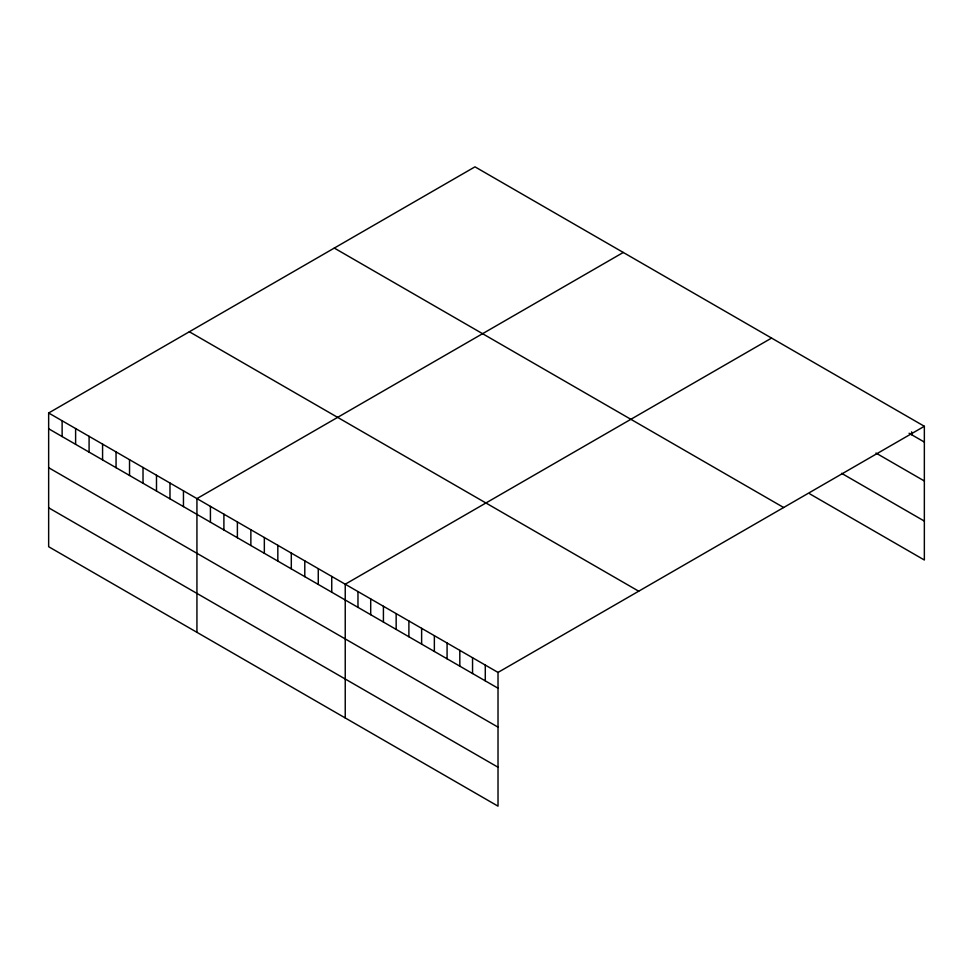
<?xml version="1.0" encoding="UTF-8"?>
<svg xmlns="http://www.w3.org/2000/svg" width="973" height="973" viewBox="0 0 973 973"><rect width="100%" height="100%" fill="white"/><g stroke="black" fill="none" stroke-linecap="round" stroke-linejoin="round"><path stroke-width="1.46" d="M924.35 426.283L474.982 166.845L48.65 412.99L48.65 546.717L498.018 806.155L498.018 672.428L924.35 426.283L924.35 560.01L809.767 493.858M623.279 252.457L196.935 498.602L196.935 632.328M771.565 338.081L345.233 584.214L345.233 717.94M909.074 433.24L924.35 442.07M875.968 453.053L924.35 480.99M841.596 473.316L924.35 521.09M334.298 248.079L783.654 507.517M189.346 331.757L638.702 591.195M48.65 412.99L498.018 672.428M48.65 428.765L498.018 688.215M48.65 467.697L498.018 727.135M48.65 507.797L498.018 767.235M911.616 431.842L911.616 434.712M485.284 665.07L485.284 680.857M472.55 657.724L472.55 673.511M459.815 650.378L459.815 666.152M447.081 643.019L447.081 658.806M434.359 635.673L434.359 651.46M421.625 628.327L421.625 644.102M408.891 620.969L408.891 636.756M396.157 613.622L396.157 629.397M383.423 606.264L383.423 622.051M370.701 598.918L370.701 614.705M357.967 591.572L357.967 607.347M331.744 576.43L331.744 592.216M318.268 568.646L318.268 584.432M304.792 560.874L304.792 576.648M291.304 553.09L291.304 568.864M277.828 545.306L277.828 561.08M264.34 537.522L264.34 553.296M250.864 529.738L250.864 545.512M237.388 521.954L237.388 537.741M223.899 514.17L223.899 529.957M210.423 506.386L210.423 522.173M183.459 490.818L183.459 506.605M169.983 483.034L169.983 498.821M156.495 475.25L156.495 491.037M143.019 467.466L143.019 483.253M129.531 459.682L129.531 475.469M116.055 451.898L116.055 467.685M102.579 444.126L102.579 459.901M89.09 436.342L89.09 452.117M75.614 428.558L75.614 444.333M62.126 420.774L62.126 436.549"/></g></svg>
